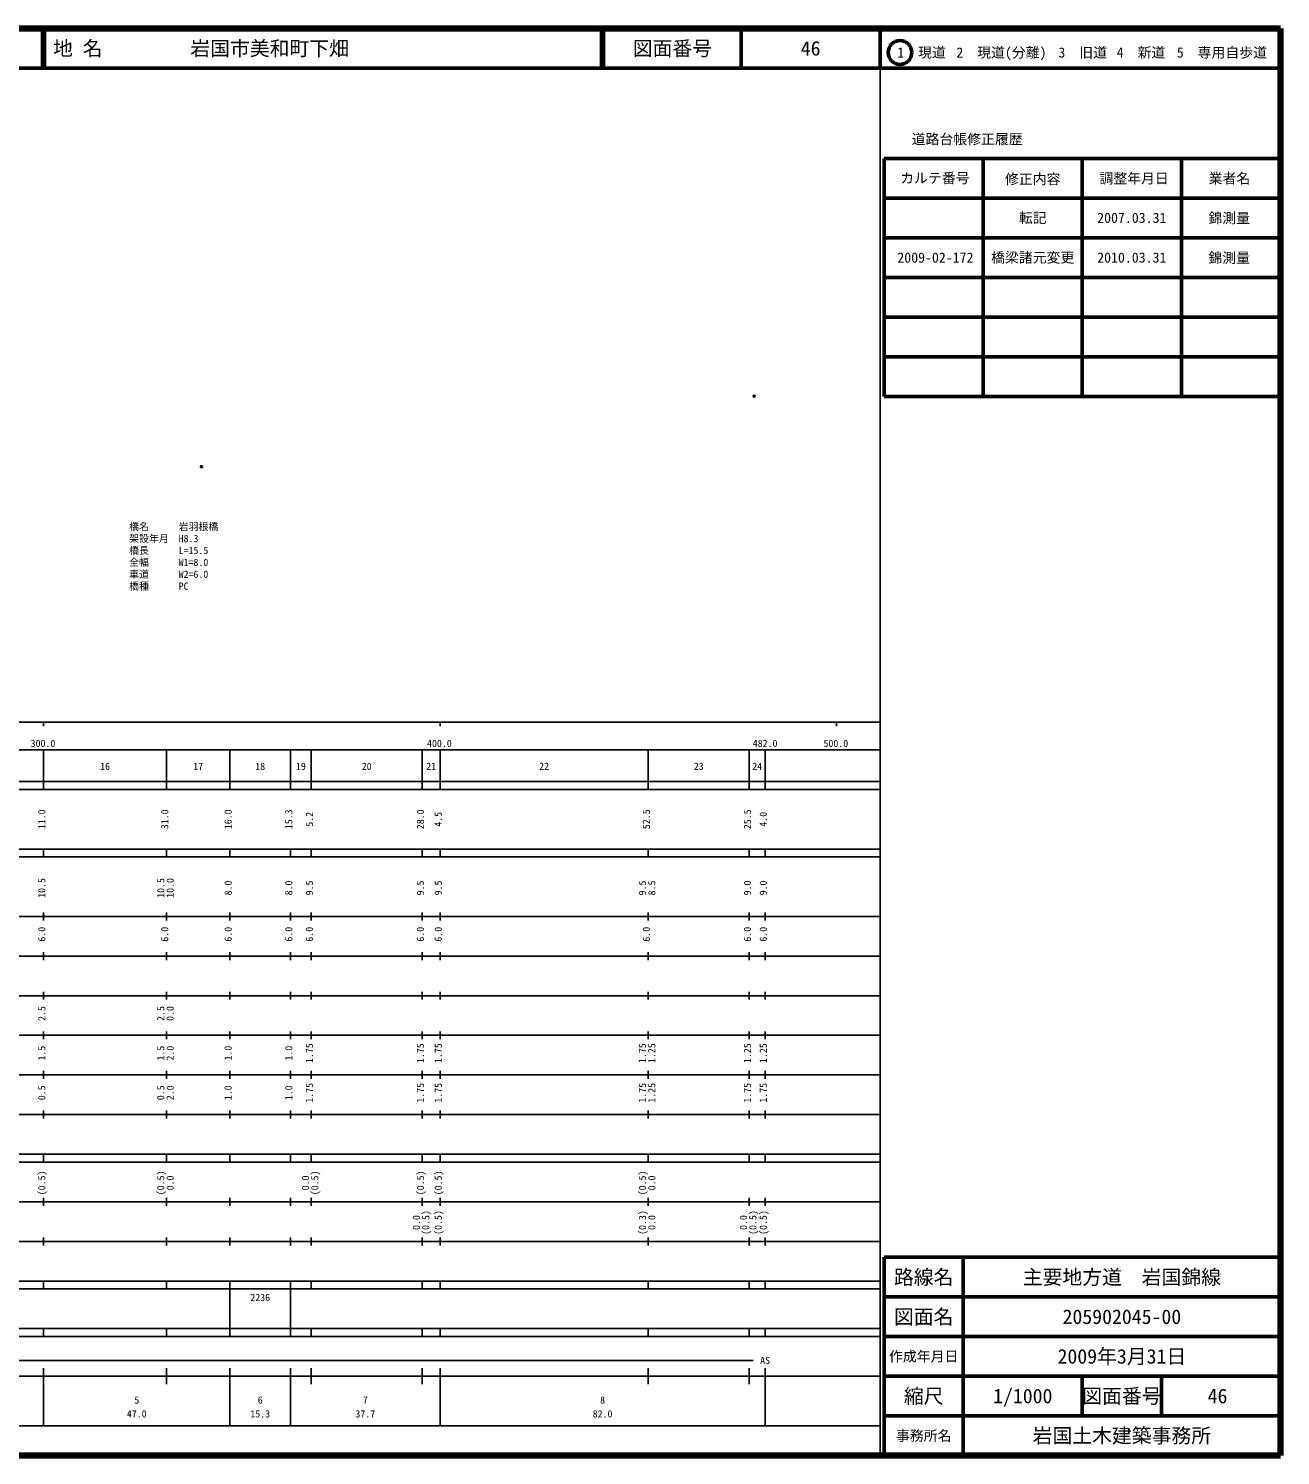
# Model space of a CAD drawing. Units: millimetres on the paper. Extents: x 40 to 680, y 20 to 380.
# Drawn here: x 364.2 to 680, y 20 to 380 of the extents above; entities that cross this region are included whole.
import ezdxf
from ezdxf.enums import TextEntityAlignment as Align

# ---------------------------------------------------------------- set-up
doc = ezdxf.new("R2010")
doc.units = ezdxf.units.MM
doc.header["$PDMODE"] = 32
doc.header["$PDSIZE"] = 0.5
for name, color, linetype in [('M-OTRS', 6, 'Continuous'), ('M-STR-HTXT', 7, 'Continuous'), ('M-TTL-TXT', 7, 'Continuous')]:
    doc.layers.add(name, color=color, linetype=linetype)
for name, color, linetype, lineweight in [('M-TTL', 2, 'Continuous', 140), ('M-TTL-BAND', 7, 'Continuous', 25), ('M-TTL-FRAM', 2, 'Continuous', 50), ('M-TTL-LINE', 7, 'Continuous', 50)]:
    doc.layers.add(name, color=color, linetype=linetype, lineweight=lineweight)
doc.styles.add('ＭＳ ゴシック', font='')
doc.styles.get('ＭＳ ゴシック').set_extended_font_data('MS Gothic')

msp = doc.modelspace()

# ---------------------------------------------------------------- linework, layer by layer
at = {"layer": 'M-OTRS'}
for p in [(547.272, 287.249), (407.802, 269.46)]:
    msp.add_point(p, dxfattribs=at)
at = {"layer": 'M-TTL'}
for p, q in [((680, 380), (40, 380)), ((680, 20), (680, 380)), ((40, 20), (680, 20))]:
    msp.add_line(p, q, dxfattribs=at)
at = {"layer": 'M-TTL-BAND'}
for p, q in [((579, 20), (579, 370)), ((40, 205), (579, 205)), ((368, 205), (368, 204)), ((468, 205), (468, 204)), ((568, 205), (568, 204)), ((68, 198), (579, 198)), ((368, 188), (368, 198)), ((399, 188), (399, 198)), ((415, 188), (415, 198)), ((430.3, 188), (430.3, 198)), ((435.5, 188), (435.5, 198)), ((463.5, 188), (463.5, 198)), ((468, 188), (468, 198)), ((520.5, 188), (520.5, 198)), ((546, 188), (546, 198)), ((550, 188), (550, 198)), ((40, 190), (579, 190)), ((40, 188), (579, 188)), ((40, 173), (579, 173)), ((368, 171), (368, 173)), ((399, 171), (399, 173)), ((415, 171), (415, 173)), ((430.3, 171), (430.3, 173)), ((435.5, 171), (435.5, 173)), ((463.5, 171), (463.5, 173)), ((468, 171), (468, 173)), ((520.5, 171), (520.5, 173)), ((546, 171), (546, 173)), ((550, 171), (550, 173)), ((40, 171), (579, 171)), ((40, 156), (579, 156)), ((368, 155), (368, 157)), ((399, 155), (399, 157)), ((415, 155), (415, 157)), ((430.3, 155), (430.3, 157)), ((435.5, 155), (435.5, 157)), ((463.5, 155), (463.5, 157)), ((468, 155), (468, 157)), ((520.5, 155), (520.5, 157)), ((546, 155), (546, 157)), ((550, 155), (550, 157)), ((46, 146), (579, 146)), ((368, 145), (368, 147)), ((399, 145), (399, 147)), ((415, 145), (415, 147)), ((430.3, 145), (430.3, 147)), ((435.5, 145), (435.5, 147)), ((463.5, 145), (463.5, 147)), ((468, 145), (468, 147)), ((520.5, 145), (520.5, 147)), ((546, 145), (546, 147)), ((550, 145), (550, 147)), ((368, 135), (368, 137)), ((399, 135), (399, 137)), ((415, 135), (415, 137)), ((430.3, 135), (430.3, 137)), ((435.5, 135), (435.5, 137)), ((463.5, 135), (463.5, 137)), ((468, 135), (468, 137)), ((520.5, 135), (520.5, 137)), ((546, 135), (546, 137)), ((550, 135), (550, 137)), ((52, 136), (579, 136)), ((46, 126), (579, 126)), ((368, 125), (368, 127)), ((399, 125), (399, 127)), ((415, 125), (415, 127)), ((430.3, 125), (430.3, 127)), ((435.5, 125), (435.5, 127)), ((463.5, 125), (463.5, 127)), ((468, 125), (468, 127)), ((520.5, 125), (520.5, 127)), ((546, 125), (546, 127)), ((550, 125), (550, 127)), ((52, 116), (579, 116)), ((368, 115), (368, 117)), ((399, 115), (399, 117)), ((415, 115), (415, 117)), ((430.3, 115), (430.3, 117)), ((435.5, 115), (435.5, 117)), ((463.5, 115), (463.5, 117)), ((468, 115), (468, 117)), ((520.5, 115), (520.5, 117)), ((546, 115), (546, 117)), ((550, 115), (550, 117)), ((46, 106), (579, 106)), ((368, 105), (368, 107)), ((399, 105), (399, 107)), ((415, 105), (415, 107)), ((430.3, 105), (430.3, 107)), ((435.5, 105), (435.5, 107)), ((463.5, 105), (463.5, 107)), ((468, 105), (468, 107)), ((520.5, 105), (520.5, 107)), ((546, 105), (546, 107)), ((550, 105), (550, 107)), ((40, 96), (579, 96)), ((40, 94), (579, 94)), ((368, 94), (368, 96)), ((399, 94), (399, 96)), ((415, 94), (415, 96)), ((430.3, 94), (430.3, 96)), ((435.5, 94), (435.5, 96)), ((463.5, 94), (463.5, 96)), ((468, 94), (468, 96)), ((520.5, 94), (520.5, 96)), ((546, 94), (546, 96)), ((550, 94), (550, 96)), ((49, 84), (579, 84)), ((368, 83), (368, 85)), ((399, 83), (399, 85)), ((415, 83), (415, 85)), ((430.3, 83), (430.3, 85)), ((435.5, 83), (435.5, 85)), ((463.5, 83), (463.5, 85)), ((468, 83), (468, 85)), ((520.5, 83), (520.5, 85)), ((546, 83), (546, 85)), ((550, 83), (550, 85)), ((40, 74), (579, 74)), ((368, 73), (368, 75)), ((399, 73), (399, 75)), ((415, 73), (415, 75)), ((430.3, 73), (430.3, 75)), ((435.5, 73), (435.5, 75)), ((463.5, 73), (463.5, 75)), ((468, 73), (468, 75)), ((520.5, 73), (520.5, 75)), ((546, 73), (546, 75)), ((550, 73), (550, 75)), ((40, 64), (579, 64)), ((40, 62), (579, 62)), ((368, 62), (368, 64)), ((399, 62), (399, 64)), ((415, 62), (415, 64)), ((415, 52), (415, 62)), ((430.3, 62), (430.3, 64)), ((430.3, 52), (430.3, 62)), ((435.5, 62), (435.5, 64)), ((463.5, 62), (463.5, 64)), ((468, 62), (468, 64)), ((520.5, 62), (520.5, 64)), ((546, 62), (546, 64)), ((550, 62), (550, 64)), ((40, 52), (579, 52)), ((368, 50), (368, 52)), ((399, 50), (399, 52)), ((415, 50), (415, 52)), ((430.3, 50), (430.3, 52)), ((435.5, 50), (435.5, 52)), ((463.5, 50), (463.5, 52)), ((468, 50), (468, 52)), ((520.5, 50), (520.5, 52)), ((546, 50), (546, 52)), ((550, 50), (550, 52)), ((40, 50), (579, 50)), ((81.5, 44), (547, 44)), ((40, 40), (579, 40)), ((368, 27.5), (368, 42)), ((399, 38), (399, 42)), ((415, 27.5), (415, 42)), ((430.3, 27.5), (430.3, 42)), ((435.5, 38), (435.5, 42)), ((463.5, 38), (463.5, 42)), ((468, 27.5), (468, 42)), ((520.5, 38), (520.5, 42)), ((546, 38), (546, 42)), ((550, 27.5), (550, 42)), ((68, 27.5), (579, 27.5))]:
    msp.add_line(p, q, dxfattribs=at)
at = {"layer": 'M-TTL-FRAM'}
for p, q in [((580, 347.197), (580, 287.197)), ((580, 347.197), (680, 347.197)), ((580, 287.197), (680, 287.197)), ((680, 70), (580, 70)), ((580, 70), (580, 20))]:
    msp.add_line(p, q, dxfattribs=at)
at = {"layer": 'M-TTL-LINE'}
for p, q in [((367.75, 380), (367.75, 370)), ((368.25, 380), (368.25, 370)), ((508.747, 380), (508.747, 370)), ((509.247, 380), (509.247, 370)), ((543.997, 380), (543.997, 370)), ((579, 380), (579, 370)), ((40, 370), (680, 370)), ((605, 347.197), (605, 287.197)), ((630, 347.197), (630, 287.197)), ((655, 347.197), (655, 287.197)), ((580, 337.197), (680, 337.197)), ((580, 327.197), (680, 327.197)), ((580, 317.197), (680, 317.197)), ((580, 307.197), (680, 307.197)), ((580, 297.197), (680, 297.197)), ((600, 70), (600, 20)), ((680, 60), (580, 60)), ((680, 50), (580, 50)), ((680, 40), (580, 40)), ((630, 40), (630, 30)), ((650, 40), (650, 30)), ((680, 30), (580, 30))]:
    msp.add_line(p, q, dxfattribs=at)
msp.add_circle((584.031, 373.958), 3, dxfattribs=at)

# ---------------------------------------------------------------- texts
at = {"layer": 'M-STR-HTXT', "style": 'ＭＳ ゴシック'}
for s, p in [('橋名\u3000\u3000\u3000岩羽根橋', (389.565, 252.864)), ('架設年月\u3000H8.3', (389.565, 249.864)), ('橋長\u3000\u3000\u3000L=15.5', (389.565, 246.864)), ('全幅\u3000\u3000\u3000W1=8.0', (389.565, 243.864)), ('車道\u3000\u3000\u3000W2=6.0', (389.565, 240.864)), ('橋種\u3000\u3000\u3000PC', (389.565, 237.864))]:
    msp.add_text(s, height=1.833, dxfattribs=at).set_placement(p, align=Align.BOTTOM_LEFT)
at = {"layer": 'M-TTL-BAND', "style": 'ＭＳ ゴシック'}
for s, p in [('300.0', (367.844, 198.195)), ('400.0', (467.844, 198.195)), ('482.0', (550, 198.195)), ('500.0', (567.844, 198.195)), ('16', (383.5, 192.405)), ('17', (407, 192.405)), ('18', (422.65, 192.405)), ('19', (432.9, 192.405)), ('20', (449.5, 192.405)), ('21', (465.75, 192.405)), ('22', (494.25, 192.405)), ('23', (533.25, 192.405)), ('24', (548, 192.405)), ('AS', (550, 42.5)), ('5', (391.5, 32.523)), ('6', (422.65, 32.523)), ('7', (449.15, 32.523)), ('8', (509, 32.523)), ('47.0', (391.5, 29.033)), ('15.3', (422.65, 29.033)), ('37.7', (449.15, 29.033)), ('82.0', (509, 29.033))]:
    msp.add_text(s, height=1.833, dxfattribs=at).set_placement(p, align=Align.BOTTOM_CENTER)
for s, p in [('11.0', (369, 180.5)), ('31.0', (400, 180.5)), ('16.0', (416, 180.5)), ('15.3', (431.3, 180.5)), ('5.2', (436.5, 180.5)), ('28.0', (464.5, 180.5)), ('4.5', (469, 180.5)), ('52.5', (521.5, 180.5)), ('25.5', (547, 180.5)), ('4.0', (551, 180.5)), ('10.5', (369, 163.174)), ('10.5', (399, 163.174)), ('10.0', (401.37, 163.174)), ('8.0', (416, 163.174)), ('8.0', (431.3, 163.174)), ('9.5', (436.5, 163.174)), ('9.5', (464.5, 163.174)), ('9.5', (469, 163.174)), ('9.5', (520.5, 163.174)), ('8.5', (522.87, 163.174)), ('9.0', (547, 163.174)), ('9.0', (551, 163.174)), ('6.0', (369, 151.5)), ('6.0', (400, 151.5)), ('6.0', (416, 151.5)), ('6.0', (431.3, 151.5)), ('6.0', (436.5, 151.5)), ('6.0', (464.5, 151.5)), ('6.0', (469, 151.5)), ('6.0', (521.5, 151.5)), ('6.0', (547, 151.5)), ('6.0', (551, 151.5)), ('2.5', (369, 131.5)), ('2.5', (399, 131.5)), ('0.0', (401.37, 131.5)), ('1.5', (369, 121.5)), ('1.5', (399, 121.5)), ('2.0', (401.37, 121.5)), ('1.0', (416, 121.5)), ('1.0', (431.3, 121.5)), ('1.75', (436.5, 121.5)), ('1.75', (464.5, 121.5)), ('1.75', (469, 121.5)), ('1.75', (520.5, 121.5)), ('1.25', (522.87, 121.5)), ('1.25', (547, 121.5)), ('1.25', (551, 121.5)), ('0.5', (369, 111.5)), ('0.5', (399, 111.5)), ('2.0', (401.37, 111.5)), ('1.0', (416, 111.5)), ('1.0', (431.3, 111.5)), ('1.75', (436.5, 111.5)), ('1.75', (464.5, 111.5)), ('1.75', (469, 111.5)), ('1.75', (520.5, 111.5)), ('1.25', (522.87, 111.5)), ('1.75', (547, 111.5)), ('1.75', (551, 111.5)), ('(0.5)', (369, 88.764)), ('(0.5)', (399, 88.764)), ('0.0', (401.37, 88.764)), ('0.0', (435.5, 88.764)), ('(0.5)', (437.87, 88.764)), ('(0.5)', (464.5, 88.764)), ('(0.5)', (469, 88.764)), ('(0.5)', (520.5, 88.764)), ('0.0', (522.87, 88.764)), ('0.0', (463.5, 78.764)), ('(0.5)', (465.87, 78.764)), ('(0.5)', (469, 78.764)), ('(0.3)', (520.5, 78.764)), ('0.0', (522.87, 78.764)), ('0.0', (546, 78.764)), ('(0.5)', (548.37, 78.764)), ('(0.5)', (551, 78.764))]:
    msp.add_text(s, height=1.833, rotation=90, dxfattribs=at).set_placement(p, align=Align.BOTTOM_CENTER)
msp.add_text('2236', height=1.833, dxfattribs=at).set_placement((420.15, 58.405), align=Align.BOTTOM_LEFT)
at = {"layer": 'M-TTL-TXT', "style": 'ＭＳ ゴシック'}
for s, p in [('地 名', (370.38, 375)), ('岩国市美和町下畑', (405.024, 375))]:
    msp.add_text(s, height=3.666, dxfattribs=at).set_placement(p, align=Align.MIDDLE_LEFT)
for s, height, p in [('図面番号', 3.666, (526.622, 375)), ('46', 3.666, (561.497, 375)), ('1\u3000現道', 2.566, (589.448, 373.958)), ('2\u3000現道(分離)', 2.566, (609.619, 373.958)), ('3\u3000旧道', 2.566, (630.121, 373.958)), ('4\u3000新道', 2.566, (644.824, 373.958)), ('5\u3000専用自歩道', 2.566, (665.228, 373.958)), ('道路台帳修正履歴', 2.566, (600.968, 352.113)), ('カルテ番号', 2.566, (592.839, 342.277)), ('修正内容', 2.566, (617.509, 342.023)), ('調整年月日', 2.566, (643.089, 342.197)), ('業者名', 2.566, (667.134, 342.197)), ('転記', 2.566, (617.5, 332.245)), ('2007.03.31', 2.566, (642.5, 332.245)), ('錦測量', 2.566, (667.077, 332.189)), ('2009-02-172', 2.566, (592.959, 322.222)), ('橋梁諸元変更', 2.566, (617.5, 322.222)), ('2010.03.31', 2.566, (642.5, 322.222)), ('錦測量', 2.566, (667.077, 322.165)), ('路線名', 3.666, (590, 65)), ('路線名', 3.666, (590, 65)), ('主要地方道\u3000岩国錦線', 3.666, (640, 65)), ('図面名', 3.666, (590, 55)), ('図面名', 3.666, (590, 55)), ('205902045-00', 3.666, (640, 55)), ('2009年3月31日', 3.666, (640, 45)), ('作成年月日', 2.566, (590, 45)), ('作成年月日', 2.566, (590, 45)), ('縮尺', 3.666, (590, 35)), ('縮尺', 3.666, (590, 35)), ('1/1000', 3.666, (615, 35)), ('図面番号', 3.666, (640, 35)), ('図面番号', 3.666, (640, 35)), ('46', 3.666, (664.125, 35)), ('事務所名', 2.566, (590, 25)), ('事務所名', 2.566, (590, 25)), ('岩国土木建築事務所', 3.666, (640, 25))]:
    msp.add_text(s, height=height, dxfattribs=at).set_placement(p, align=Align.MIDDLE_CENTER)

doc.saveas('drawing.dxf')
